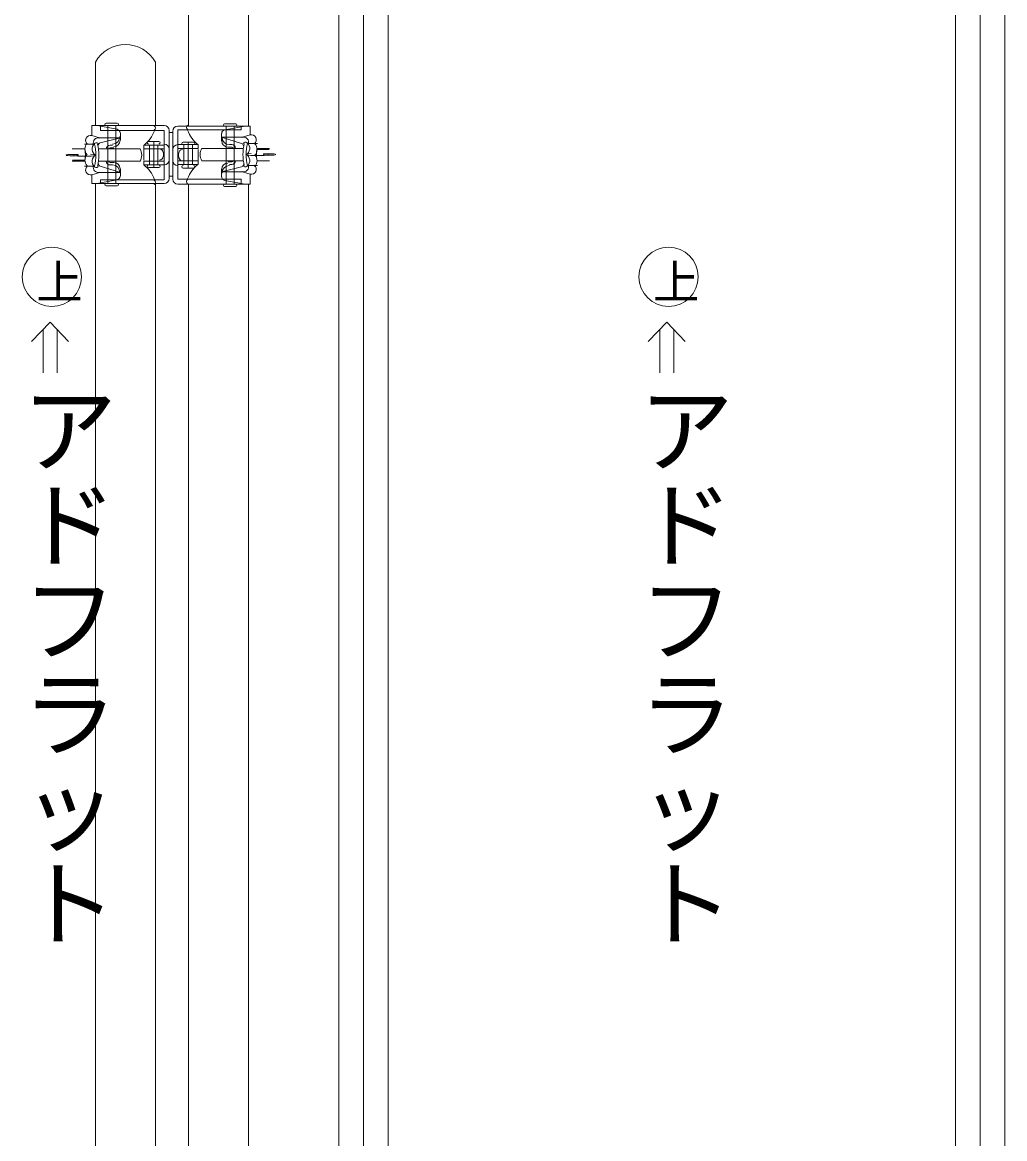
# Model space of a CAD drawing. Units: millimetres, scale not verified. Extents: x -10062 to 10062, y -6938 to 6938.
# Drawn here: x 6894 to 7691, y -2490 to -1585 of the extents above; entities that cross this region are included whole.
import ezdxf
from ezdxf.enums import TextEntityAlignment as Align

# ---------------------------------------------------------------- set-up
doc = ezdxf.new("R2010")
doc.units = ezdxf.units.MM
doc.header["$LTSCALE"] = 40
for name, color, linetype, lineweight in [('0-0_(2m)標準ｱﾄﾞﾌﾗッﾄ', 7, 'Continuous', 9), ('0-1_0', 4, 'Continuous', 9), ('1-6_ｸﾗﾝﾌﾟ', 1, 'Continuous', 9), ('1-8_仮囲い', 7, 'Continuous', 9)]:
    doc.layers.add(name, color=color, linetype=linetype, lineweight=lineweight)
doc.styles.add('@ＭＳ ゴシック', font='')
doc.styles.get('@ＭＳ ゴシック').set_extended_font_data('@MS Gothic')

msp = doc.modelspace()

# ---------------------------------------------------------------- linework, layer by layer
at = {"layer": '0-0_(2m)標準ｱﾄﾞﾌﾗッﾄ'}
for p, q in [((7170.98, -1544.46), (7170.98, -3195.86)), ((7670.98, -1544.46), (7670.98, -3195.86)), ((7150.98, -1566.92), (7150.98, -3174.1)), ((7190.98, -1566.92), (7190.98, -3174.1)), ((7650.98, -1566.92), (7650.98, -3174.1)), ((7690.98, -1566.92), (7690.98, -3174.1))]:
    msp.add_line(p, q, dxfattribs=at)
at = {"layer": '0-1_0', "color": 1}
for p, q in [((7009.49, -1668.66), (6950.89, -1668.66)), ((6950.89, -1676.66), (6950.89, -1668.66)), ((6954.89, -1668.66), (6971.39, -1671.66)), ((6957.99, -1672.66), (6957.99, -1668.66)), ((6972.59, -1672.66), (6957.99, -1672.66)), ((6971.49, -1666.66), (6962.49, -1666.66)), ((6963.69, -1715.66), (6963.69, -1668.66)), ((6970.19, -1715.66), (6970.19, -1668.66)), ((7001.49, -1672.66), (6972.59, -1672.66)), ((7013.49, -1712.16), (7013.49, -1672.66)), ((7016.49, -1672.66), (7016.49, -1712.16)), ((7020.49, -1672.16), (7028.49, -1672.16)), ((7028.49, -1672.16), (7057.39, -1672.16)), ((7057.39, -1672.16), (7071.99, -1672.16)), ((7058.49, -1667.16), (7067.49, -1667.16)), ((7075.09, -1669.16), (7058.59, -1672.16)), ((7059.79, -1669.16), (7059.79, -1716.16)), ((7066.29, -1669.16), (7066.29, -1716.16)), ((7071.99, -1669.16), (7071.99, -1672.16)), ((6950.89, -1676.66), (6956.99, -1678.66)), ((6954.09, -1682.66), (6955.09, -1682.66)), ((6973.99, -1678.66), (6956.99, -1678.66)), ((6973.99, -1678.66), (6957.69, -1682.66)), ((6973.99, -1680.66), (6973.99, -1674.66)), ((7005.19, -1681.66), (6996.69, -1681.66)), ((7000.99, -1702.66), (7000.99, -1681.66)), ((7024.79, -1682.16), (7033.29, -1682.16)), ((7028.99, -1682.16), (7028.99, -1703.16)), ((7055.99, -1681.16), (7055.99, -1675.16)), ((7055.99, -1678.16), (7072.99, -1678.16)), ((7055.99, -1678.16), (7072.29, -1683.16)), ((7079.09, -1676.16), (7072.99, -1678.16)), ((7075.89, -1682.16), (7074.89, -1682.16)), ((7076.69, -1683.16), (7085.09, -1683.16)), ((6944.89, -1687.66), (6934.99, -1687.66)), ((6935.29, -1687.66), (6944.99, -1687.66)), ((6953.29, -1683.66), (6944.89, -1683.66)), ((6989.99, -1687.66), (6956.59, -1687.66)), ((6965.59, -1684.66), (6967.59, -1684.66)), ((6965.59, -1686.66), (6968.79, -1686.66)), ((6992.99, -1684.66), (7009.49, -1684.66)), ((6992.99, -1687.66), (6992.99, -1684.66)), ((6992.99, -1687.66), (7009.49, -1687.66)), ((6992.99, -1696.66), (6992.99, -1687.66)), ((6997.49, -1700.66), (6997.49, -1684.66)), ((7004.49, -1700.66), (7004.49, -1684.66)), ((7008.89, -1693.66), (7008.89, -1690.66)), ((7036.99, -1684.16), (7020.49, -1684.16)), ((7036.99, -1687.16), (7020.49, -1687.16)), ((7021.09, -1691.16), (7021.09, -1694.16)), ((7025.49, -1684.16), (7025.49, -1700.16)), ((7032.49, -1684.16), (7032.49, -1700.16)), ((7036.99, -1684.16), (7036.99, -1687.16)), ((7036.99, -1688.16), (7036.99, -1697.16)), ((7039.99, -1687.16), (7073.39, -1687.16)), ((7064.39, -1686.16), (7061.19, -1686.16)), ((7064.39, -1684.16), (7062.39, -1684.16)), ((7094.69, -1688.16), (7084.99, -1688.16)), ((7085.09, -1687.16), (7094.99, -1687.16)), ((6944.89, -1697.66), (6934.99, -1697.66)), ((6935.29, -1696.66), (6944.99, -1696.66)), ((6989.99, -1697.66), (6956.59, -1697.66)), ((6965.59, -1698.66), (6968.79, -1698.66)), ((6965.59, -1700.66), (6967.59, -1700.66)), ((6992.99, -1697.66), (7009.49, -1697.66)), ((6992.99, -1700.66), (6992.99, -1697.66)), ((6992.99, -1700.66), (7009.49, -1700.66)), ((7036.99, -1697.16), (7020.49, -1697.16)), ((7036.99, -1700.16), (7020.49, -1700.16)), ((7036.99, -1697.16), (7036.99, -1700.16)), ((7039.99, -1697.16), (7073.39, -1697.16)), ((7064.39, -1698.16), (7061.19, -1698.16)), ((7064.39, -1700.16), (7062.39, -1700.16)), ((7076.69, -1701.16), (7085.09, -1701.16)), ((7094.69, -1697.16), (7084.99, -1697.16)), ((7085.09, -1697.16), (7094.99, -1697.16)), ((6953.29, -1701.66), (6944.89, -1701.66)), ((6950.89, -1708.66), (6956.99, -1706.66)), ((6954.09, -1702.66), (6955.09, -1702.66)), ((6973.99, -1706.66), (6956.99, -1706.66)), ((6973.99, -1706.66), (6957.69, -1701.66)), ((6973.99, -1703.66), (6973.99, -1709.66)), ((7005.19, -1702.66), (6996.69, -1702.66)), ((7024.79, -1703.16), (7033.29, -1703.16)), ((7055.99, -1706.16), (7072.29, -1702.16)), ((7055.99, -1704.16), (7055.99, -1710.16)), ((7055.99, -1706.16), (7072.99, -1706.16)), ((7079.09, -1708.16), (7072.99, -1706.16)), ((7075.89, -1702.16), (7074.89, -1702.16)), ((7079.09, -1708.16), (7079.09, -1716.16)), ((6954.89, -1715.66), (6971.39, -1712.66)), ((6957.99, -1715.66), (6957.99, -1712.66)), ((6972.59, -1712.66), (6957.99, -1712.66)), ((6971.49, -1717.66), (6962.49, -1717.66)), ((7001.49, -1712.66), (6972.59, -1712.66)), ((7009.49, -1712.66), (7001.49, -1712.66)), ((7020.49, -1716.16), (7079.09, -1716.16)), ((7028.49, -1712.16), (7057.39, -1712.16)), ((7057.39, -1712.16), (7071.99, -1712.16)), ((7058.49, -1718.16), (7067.49, -1718.16)), ((7075.09, -1716.16), (7058.59, -1713.16)), ((7071.99, -1712.16), (7071.99, -1716.16))]:
    msp.add_line(p, q, dxfattribs=at)
for points in [[(7009.49, -1712.66), (7009.49, -1672.66), (7001.49, -1672.66)], [(7020.49, -1669.16), (7079.09, -1669.16), (7079.09, -1676.16)], [(7020.49, -1672.16), (7020.49, -1712.16), (7028.49, -1712.16)], [(7009.49, -1715.66), (6950.89, -1715.66), (6950.89, -1708.66)]]:
    msp.add_lwpolyline(points, dxfattribs=at)
for centre, radius, start, end in [((6962.49, -1667.66), 1, 90, 270), ((6970.79, -1674.66), 3, 0, 79.616), ((6971.49, -1667.66), 1, 270, 90), ((6976.19, -1663.66), 27, 308.572, 339.894), ((7000.49, -1670.66), 2, 300.51, 59.49), ((7009.49, -1672.66), 4, 0, 90), ((7020.49, -1673.16), 4, 90, 180), ((7029.49, -1670.16), 2, 120.51, 239.49), ((7053.79, -1663.16), 27, 200.106, 231.428), ((7059.19, -1675.16), 3, 100.384, 180), ((7058.49, -1668.16), 1, 90, 270), ((7067.49, -1668.16), 1, 270, 90), ((6952.19, -1687.66), 7, 136.511, 223.489), ((6949.79, -1680.66), 4, 74.471, 233.805), ((6957.09, -1687.66), 6, 132.479, 241.417), ((6955.99, -1682.66), 4, 75.429, 198.821), ((6954.09, -1683.66), 1, 90, 180), ((6955.09, -1683.66), 1, 0, 90), ((6958.19, -1684.66), 2, 105, 180), ((6967.59, -1677.66), 6, 270, 0), ((6968.79, -1680.66), 5, 270, 0), ((6996.69, -1682.66), 1, 90, 270), ((7005.19, -1682.66), 1, 270, 90), ((7024.79, -1683.16), 1, 90, 270), ((7033.29, -1683.16), 1, 270, 90), ((7061.19, -1681.16), 5, 180, 270), ((7062.39, -1678.16), 6, 180, 270), ((7071.79, -1685.16), 2, 0, 75), ((7073.99, -1682.16), 4, 341.179, 104.571), ((7110.39, -1692.16), 37, 166.058, 193.942), ((7074.89, -1683.16), 1, 90, 180), ((7072.89, -1687.16), 6, 298.583, 47.521), ((7075.89, -1683.16), 1, 0, 90), ((7112.89, -1692.16), 37, 166.058, 193.942), ((7080.19, -1680.16), 4, 306.195, 105.529), ((7077.79, -1688.16), 7, 316.511, 43.489), ((6924.69, -1692.66), 21, 346.103, 13.897), ((6952.19, -1696.66), 7, 136.511, 223.489), ((6957.09, -1697.66), 6, 118.583, 227.521), ((6917.09, -1692.66), 37, 346.058, 13.942), ((6919.59, -1692.66), 37, 346.058, 13.942), ((6965.59, -1687.66), 3, 90, 180), ((6965.59, -1687.66), 1, 90, 180), ((6980.29, -1692.66), 11, 332.604, 27.396), ((7005.69, -1690.66), 3, 0, 90), ((7009.49, -1687.66), 4, 0, 90), ((7020.49, -1688.16), 4, 90, 180), ((7024.29, -1691.16), 3, 90, 180), ((7049.69, -1692.16), 11, 152.604, 207.396), ((7064.39, -1687.16), 3, 0, 90), ((7064.39, -1687.16), 1, 0, 90), ((7072.89, -1697.16), 6, 312.479, 61.417), ((7077.79, -1697.16), 7, 316.511, 43.489), ((7105.29, -1692.16), 21, 166.103, 193.897), ((6949.79, -1704.66), 4, 126.195, 285.529), ((6955.99, -1702.66), 4, 161.179, 284.571), ((6958.19, -1699.66), 2, 180, 255), ((6965.59, -1697.66), 3, 180, 270), ((6965.59, -1697.66), 1, 180, 270), ((6967.59, -1706.66), 6, 0, 90), ((6968.79, -1703.66), 5, 0, 90), ((6976.19, -1721.66), 27, 20.106, 51.428), ((6996.69, -1701.66), 1, 90, 270), ((7005.19, -1701.66), 1, 270, 90), ((7005.69, -1693.66), 3, 270, 0), ((7009.49, -1696.66), 4, 270, 0), ((7020.49, -1697.16), 4, 180, 270), ((7024.29, -1694.16), 3, 180, 270), ((7024.79, -1702.16), 1, 90, 270), ((7053.79, -1721.16), 27, 128.572, 159.894), ((7033.29, -1702.16), 1, 270, 90), ((7061.19, -1704.16), 5, 90, 180), ((7062.39, -1707.16), 6, 90, 180), ((7064.39, -1697.16), 3, 270, 0), ((7064.39, -1697.16), 1, 270, 0), ((7071.79, -1700.16), 2, 285, 0), ((7073.99, -1702.16), 4, 255.429, 18.821), ((7074.89, -1701.16), 1, 180, 270), ((7075.89, -1701.16), 1, 270, 0), ((7080.19, -1704.16), 4, 254.471, 53.805), ((6954.09, -1701.66), 1, 180, 270), ((6955.09, -1701.66), 1, 270, 0), ((6970.79, -1709.66), 3, 280.384, 0), ((7059.19, -1710.16), 3, 180, 259.616), ((6962.49, -1716.66), 1, 90, 270), ((6971.49, -1716.66), 1, 270, 90), ((7000.49, -1714.66), 2, 300.51, 59.49), ((7009.49, -1711.66), 4, 270, 0), ((7020.49, -1712.16), 4, 180, 270), ((7029.49, -1714.16), 2, 120.51, 239.49), ((7058.49, -1717.16), 1, 90, 270), ((7067.49, -1717.16), 1, 270, 90)]:
    msp.add_arc(centre, radius, start, end, dxfattribs=at)
for centre in [(6934.99, -1692.66), (7094.99, -1692.16)]:
    msp.add_ellipse(centre, major_axis=(-5, 0), ratio=0.1218, dxfattribs=at)
for centre in [(6944.89, -1692.66), (7085.09, -1692.16)]:
    msp.add_ellipse(centre, major_axis=(-9, 0), ratio=0.1021, start_param=5.301419, end_param=10.406543, dxfattribs=at)
at = {"layer": '1-6_ｸﾗﾝﾌﾟ'}
for p, q in [((7013.49, -1674.36), (7016.49, -1674.36)), ((7013.49, -1709.76), (7016.49, -1709.76))]:
    msp.add_line(p, q, dxfattribs=at)
at = {"layer": '1-8_仮囲い'}
for p, q in [((7029.16, -1669.16), (7029.16, -1543.66)), ((7077.76, -1669.16), (7077.76, -1543.94)), ((6953.72, -1668.66), (6953.72, -1617.3)), ((7002.34, -1668.62), (7002.34, -1617.26)), ((6953.72, -2924.86), (6953.72, -1715.66)), ((7002.34, -2924.86), (7002.34, -1715.62)), ((7029.16, -2925.36), (7029.16, -1716.16)), ((7077.76, -2925.36), (7077.76, -1716.44)), ((6916.98, -1828.06), (6902.05, -1843.74)), ((6916.98, -1828.06), (6931.9, -1843.74)), ((7416.98, -1828.06), (7402.05, -1843.74)), ((7416.98, -1828.06), (7431.9, -1843.74)), ((6911.3, -1833.83), (6911.3, -1869.05)), ((6922.66, -1833.83), (6922.66, -1869.05)), ((7411.3, -1833.83), (7411.3, -1869.05)), ((7422.66, -1833.83), (7422.66, -1869.05))]:
    msp.add_line(p, q, dxfattribs=at)
for centre in [(6918.51, -1791.29), (7418.51, -1791.29)]:
    msp.add_circle(centre, 24.02, dxfattribs=at)
msp.add_arc((6978.04, -1630.98), 27.9, 29.45, 150.551, dxfattribs=at)

# ---------------------------------------------------------------- texts
at = {"layer": '1-8_仮囲い', "style": '@ＭＳ ゴシック'}
for s, height, p in [('上', 27.59, (6902.1, -1776.18)), ('上', 27.59, (7402.1, -1776.18)), ('アドフラット', 56.3, (6886.7, -1876.32)), ('アドフラット', 56.3, (7386.7, -1876.32))]:
    msp.add_text(s, height=height, rotation=270, dxfattribs=at).set_placement(p, align=Align.BOTTOM_LEFT)

doc.saveas('drawing.dxf')
